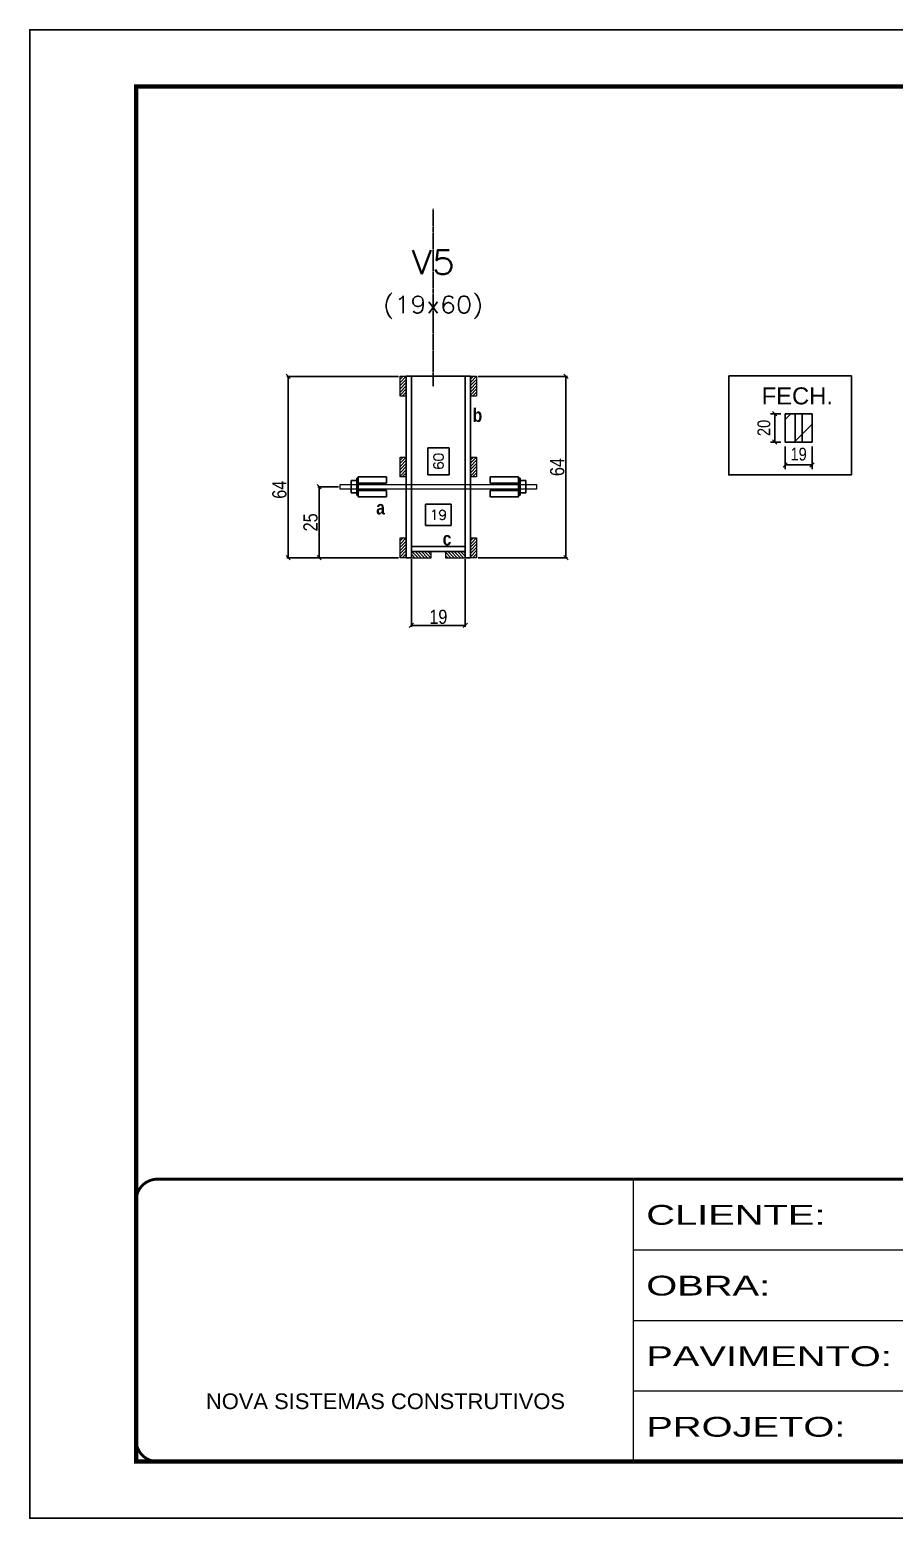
# Model space of a CAD drawing. Extents: x -10448 to -1189, y -11772 to 17235.
# Drawn here: x -10448 to -9839, y -286 to 764 of the extents above; entities that cross this region are included whole.
import ezdxf
from ezdxf.enums import TextEntityAlignment as Align

# ---------------------------------------------------------------- set-up
doc = ezdxf.new("R2010")
doc.units = 0
for name, pattern in [('CONTINUO', [0]), ('DASHED', [0.75, 0.5, -0.25]), ('HIDDEN', [0.375, 0.25, -0.125])]:
    doc.linetypes.add(name, pattern=pattern)
for name, color, linetype in [('1HACHURA MADEIRAS', 1, 'Continuous'), ('5', 5, 'Continuous'), ('COTA', 241, 'Continuous'), ('Cota Seção (2x)', 4, 'Continuous'), ('detalhes', 4, 'Continuous'), ('Painéis', 200, 'Continuous'), ('presilha', 1, 'Continuous'), ('Reaproveitamento', 251, 'Continuous'), ('SARR_2.2x7', 40, 'Continuous'), ('Texto de Titulo', 7, 'Continuous'), ('Texto Qtd Sarr', 242, 'Continuous')]:
    doc.layers.add(name, color=color, linetype=linetype)
for name, color, linetype, lineweight in [('CONCRETO', 251, 'Continuous', 25), ('Folhas', 255, 'Continuous', 9), ('Madeira', 126, 'Continuous', 18), ('SARRAFO DE PRESSAO', 251, 'DASHED', 9), ('SCO-___-LAJ', 2, 'Continuous', 0), ('Texto Seção', 7, 'Continuous', 15)]:
    doc.layers.add(name, color=color, linetype=linetype, lineweight=lineweight)
doc.layers.add('Laje_Perimetro', color=7, linetype='Continuous', plot=False)
doc.styles.add('ARIAL', font='arial.ttf')
doc.styles.add('COTA TECNICA 2X', font='techl___.ttf', dxfattribs={"height": 10})
doc.styles.add('COTA TECNICA-50', font='techl___.ttf', dxfattribs={"height": 9})
doc.styles.add('Romans', font='romans.shx')
doc.styles.get("Standard").update_dxf_attribs({"font": 'arial.ttf'})
doc.styles.add('TECNICA', font='techb___.ttf', dxfattribs={"height": 10})
doc.styles.add('Tecnologia', font='')
doc.styles.get('Tecnologia').set_extended_font_data('Forgotten Futurist')
doc.dimstyles.new('COTA PAINEL-50', dxfattribs={"dimtxt": 9, "dimasz": 3, "dimexe": 3, "dimexo": 3, "dimgap": 3, "dimtad": 1, "dimdec": 1, "dimzin": 12, "dimdsep": 46, "dimtxsty": 'COTA TECNICA-50', "dimblk1": 'OBLIQUE', "dimblk2": 'OBLIQUE', "dimsah": 1, "dimcen": 0.9, "dimclrd": 4, "dimclre": 4, "dimclrt": 240, "dimadec": 1, "dimazin": 3, "dimtfac": 1, "dimtdec": 1, "dimtmove": 0, "dimatfit": 3, "dimfxl": 1, "dimtolj": 1, "dimtzin": 12, "dimarcsym": 0})
doc.dimstyles.new('Cota Seção interna', dxfattribs={"dimtxt": 7, "dimasz": 6, "dimexe": 0.18, "dimexo": 2, "dimgap": -4, "dimtad": 3, "dimdec": 1, "dimlfac": 0.5, "dimzin": 12, "dimdsep": 46, "dimtxsty": 'Romans', "dimblk": 'ARCHTICK', "dimcen": 0.09, "dimse1": 1, "dimse2": 1, "dimsd1": 1, "dimsd2": 1, "dimclrd": 180, "dimclre": 5, "dimclrt": 1, "dimadec": 0, "dimazin": 3, "dimtfac": 1, "dimtdec": 1, "dimtofl": 0, "dimtmove": 0, "dimatfit": 3, "dimldrblk": 'ARCHTICK', "dimfxl": 1, "dimtolj": 1, "dimtzin": 0, "dimarcsym": 0})
doc.dimstyles.new('SECAO', dxfattribs={"dimscale": 0.333333, "dimtxt": 5, "dimasz": 9, "dimexe": 3, "dimexo": 3, "dimgap": 3, "dimtad": 1, "dimdec": 1, "dimlfac": 0.5, "dimzin": 12, "dimdsep": 46, "dimtxsty": 'COTA TECNICA 2X', "dimblk1": 'OBLIQUE', "dimblk2": 'OBLIQUE', "dimsah": 1, "dimcen": 0.9, "dimclrd": 4, "dimclre": 4, "dimclrt": 240, "dimadec": 1, "dimazin": 3, "dimtfac": 1, "dimtdec": 1, "dimtmove": 0, "dimatfit": 3, "dimfxl": 1, "dimtolj": 1, "dimtzin": 12, "dimarcsym": 0})

# ---------------------------------------------------------------- blocks, each defined once
blk = doc.blocks.new('9999999999')
at = {"color": 30, "linetype": 'CONTINUO'}
for p, q in [((98564.6, 34230.2), (98564.6, 34429.4)), ((98564.6, 34379.6), (99584, 34379.6)), ((98564.6, 34329.8), (99488, 34329.8)), ((99584, 34329.8), (99488, 34329.8)), ((99488, 34329.8), (99488, 34230.2)), ((98564.6, 34280), (99488, 34280))]:
    blk.add_line(p, q, dxfattribs=at)
at = {"color": 30, "linetype": 'CONTINUO', "const_width": 2}
blk.add_lwpolyline([(99584, 34230.2), (99584, 34414.4, 0.414214), (99569, 34429.4), (98229, 34429.4, 0.414214), (98214, 34414.4), (98214, 34245.2, 0.414214), (98229, 34230.2), (99584, 34230.2)], format="xyb", dxfattribs=at)
at = {"layer": 'Folhas'}
blk.add_lwpolyline([(98139, 34190.2), (99624, 34190.2), (99624, 35240.2), (98139, 35240.2)], close=True, dxfattribs=at)
at = {"layer": 'Folhas', "color": 30, "const_width": 3}
blk.add_lwpolyline([(98214, 34230.2), (99584, 34230.2), (99584, 35200.2), (98214, 35200.2)], close=True, dxfattribs=at)
at = {"color": 7, "linetype": 'Continuous', "ltscale": 5, "style": 'ARIAL'}
for s, height, p in [('STOG', 15.48, (98837.7, 34393.1)), ('NIK SUNSET', 15.48, (98837.7, 34343.3)), ('2°, 3° E PAVIMENTO TIPO', 15.483, (98837.7, 34293.5)), ('NOVA SISTEMAS CONSTRUTIVOS', 11.059, (98263.2, 34267.2)), ('LATERAL DE VIGA', 15.483, (98837.7, 34243.7))]:
    blk.add_text(s, height=height, dxfattribs=at).set_placement(p)
at = {"layer": 'Folhas', "color": 7, "style": 'Tecnologia', "width": 1.5}
for s, p in [('CLIENTE:', (98573.7, 34397.2)), ('OBRA:', (98573.7, 34347.3)), ('PAVIMENTO:', (98573.7, 34297.5)), ('PROJETO:', (98573.7, 34247.7))]:
    blk.add_text(s, height=14, dxfattribs=at).set_placement(p)
blk = doc.blocks.new('_Oblique')
at = {"color": 0, "linetype": 'ByBlock', "lineweight": -2}
blk.add_line((-0.5, -0.5), (0.5, 0.5), dxfattribs=at)
blk = doc.blocks.new('*D1008')
at = {"layer": 'COTA', "color": 4, "linetype": 'ByBlock', "lineweight": -2, "transparency": 16777216}
for p, q in [((-9915.6, 470.3), (-9915.6, 454.2)), ((-9896.6, 470.3), (-9896.6, 454.2)), ((-9896.6, 457.2), (-9915.6, 457.2))]:
    blk.add_line(p, q, dxfattribs=at)
at = {"layer": 'Defpoints', "color": 0, "linetype": 'ByBlock', "transparency": 16777216}
for p in [(-9915.6, 473.3), (-9896.6, 473.3), (-9915.6, 457.2)]:
    blk.add_point(p, dxfattribs=at)
at = {"layer": 'COTA', "color": 4, "linetype": 'ByBlock', "lineweight": -2, "transparency": 16777216, "xscale": 3, "yscale": 3, "zscale": 3, "rotation": 180}
blk.add_blockref('_Oblique', (-9915.6, 457.2), dxfattribs=at)
at = {"layer": 'COTA', "color": 4, "linetype": 'ByBlock', "lineweight": -2, "transparency": 16777216, "xscale": 3, "yscale": 3, "zscale": 3}
blk.add_blockref('_Oblique', (-9896.6, 457.2), dxfattribs=at)
at = {"layer": 'COTA', "color": 240, "linetype": 'ByBlock', "transparency": 16777216, "insert": (-9906.1, 464.8), "char_height": 9, "attachment_point": 5, "style": 'COTA TECNICA-50'}
blk.add_mtext('\\A1;19', dxfattribs=at)
blk = doc.blocks.new('*D1009')
at = {"layer": 'COTA', "color": 4, "linetype": 'ByBlock', "lineweight": -2, "transparency": 16777216}
for p, q in [((-9918.6, 493.3), (-9926, 493.3)), ((-9923, 473.3), (-9923, 493.3)), ((-9918.6, 473.3), (-9926, 473.3))]:
    blk.add_line(p, q, dxfattribs=at)
at = {"layer": 'Defpoints', "color": 0, "linetype": 'ByBlock', "transparency": 16777216}
for p in [(-9923, 493.3), (-9915.6, 493.3), (-9915.6, 473.3)]:
    blk.add_point(p, dxfattribs=at)
at = {"layer": 'COTA', "color": 4, "linetype": 'ByBlock', "lineweight": -2, "transparency": 16777216, "xscale": 3, "yscale": 3, "zscale": 3}
for p, rotation in [((-9923, 493.3), 90), ((-9923, 473.3), 270)]:
    blk.add_blockref('_Oblique', p, dxfattribs=dict(at, rotation=rotation))
at = {"layer": 'COTA', "color": 240, "linetype": 'ByBlock', "transparency": 16777216, "insert": (-9930.6, 483.3), "char_height": 9, "attachment_point": 5, "rotation": 90, "style": 'COTA TECNICA-50'}
blk.add_mtext('\\A1;20', dxfattribs=at)
blk = doc.blocks.new('titulo1')
at = {"layer": 'Defpoints', "color": 252, "linetype": 'HIDDEN', "ltscale": 2}
blk.add_line((0, 0), (0, 125), dxfattribs=at)
at = {"layer": 'Defpoints', "style": 'Romans', "oblique": 15}
blk.add_attdef('FOLHA', text='', height=10, dxfattribs=at).set_placement((0, 15.6), align=Align.MIDDLE_CENTER)
at = {"layer": 'Texto Qtd Sarr', "color": 3, "style": 'Romans', "oblique": 15}
for tag, height, p in [('TITULO', 17, (0, 71.4)), ('SEÇÃO', 12, (0, 41.5))]:
    blk.add_attdef(tag, text='', height=height, dxfattribs=at).set_placement(p, align=Align.MIDDLE_CENTER)
blk = doc.blocks.new('*D998')
at = {"layer": 'COTA', "color": 4, "lineweight": -2, "transparency": 16777216}
for p, q in [((-10179.2, 390.7), (-10179.2, 343)), ((-10141.2, 390.7), (-10141.2, 343)), ((-10179.2, 344), (-10141.2, 344))]:
    blk.add_line(p, q, dxfattribs=at)
at = {"layer": 'Defpoints', "color": 0, "transparency": 16777216}
for p in [(-10179.2, 391.7), (-10141.2, 391.7), (-10141.2, 344)]:
    blk.add_point(p, dxfattribs=at)
at = {"layer": 'COTA', "color": 4, "lineweight": -2, "transparency": 16777216, "xscale": 3, "yscale": 3, "zscale": 3, "rotation": 180}
blk.add_blockref('_Oblique', (-10179.2, 344), dxfattribs=at)
at = {"layer": 'COTA', "color": 4, "lineweight": -2, "transparency": 16777216, "xscale": 3, "yscale": 3, "zscale": 3}
blk.add_blockref('_Oblique', (-10141.2, 344), dxfattribs=at)
at = {"layer": 'COTA', "color": 240, "transparency": 16777216, "insert": (-10160.2, 350), "char_height": 10, "attachment_point": 5, "style": 'COTA TECNICA 2X'}
blk.add_mtext('\\A1;19', dxfattribs=at)
blk = doc.blocks.new('*D999')
at = {"layer": 'COTA', "color": 4, "lineweight": -2, "transparency": 16777216}
for p, q in [((-10132.2, 519.7), (-10069.2, 519.7)), ((-10070.2, 519.7), (-10070.2, 391.7)), ((-10132.2, 391.7), (-10069.2, 391.7))]:
    blk.add_line(p, q, dxfattribs=at)
at = {"layer": 'Defpoints', "color": 0, "transparency": 16777216}
for p in [(-10133.2, 519.7, 0), (-10133.2, 391.7, 0), (-10070.2, 391.7)]:
    blk.add_point(p, dxfattribs=at)
at = {"layer": 'COTA', "color": 4, "lineweight": -2, "transparency": 16777216, "xscale": 3, "yscale": 3, "zscale": 3}
for p, rotation in [((-10070.2, 519.7), 90), ((-10070.2, 391.7), 270)]:
    blk.add_blockref('_Oblique', p, dxfattribs=dict(at, rotation=rotation))
at = {"layer": 'COTA', "color": 240, "transparency": 16777216, "insert": (-10076.3, 455.7), "char_height": 10, "attachment_point": 5, "rotation": 90, "style": 'COTA TECNICA 2X'}
blk.add_mtext('\\A1;64', dxfattribs=at)
blk = doc.blocks.new('*D1000')
at = {"layer": 'COTA', "color": 4, "lineweight": -2, "transparency": 16777216}
for p, q in [((-10188.2, 519.7), (-10267.1, 519.7)), ((-10266.1, 519.7), (-10266.1, 391.7)), ((-10188.2, 391.7), (-10267.1, 391.7))]:
    blk.add_line(p, q, dxfattribs=at)
at = {"layer": 'Defpoints', "color": 0, "transparency": 16777216}
for p in [(-10187.2, 519.7), (-10266.1, 391.7), (-10187.2, 391.7, 0)]:
    blk.add_point(p, dxfattribs=at)
at = {"layer": 'COTA', "color": 4, "lineweight": -2, "transparency": 16777216, "xscale": 3, "yscale": 3, "zscale": 3}
for p, rotation in [((-10266.1, 519.7), 90), ((-10266.1, 391.7), 270)]:
    blk.add_blockref('_Oblique', p, dxfattribs=dict(at, rotation=rotation))
at = {"layer": 'COTA', "color": 240, "transparency": 16777216, "insert": (-10272.2, 439.7), "char_height": 10, "attachment_point": 5, "rotation": 90, "style": 'COTA TECNICA 2X'}
blk.add_mtext('\\A1;64', dxfattribs=at)
blk = doc.blocks.new('*D1001')
at = {"layer": 'COTA', "color": 4, "lineweight": -2, "transparency": 16777216}
for p, q in [((-10230.5, 441.8), (-10245.2, 441.8)), ((-10244.2, 441.8), (-10244.2, 391.7)), ((-10230.5, 391.7), (-10245.2, 391.7))]:
    blk.add_line(p, q, dxfattribs=at)
at = {"layer": 'Defpoints', "color": 0, "transparency": 16777216}
for p in [(-10229.5, 441.8), (-10244.2, 391.7), (-10229.5, 391.7)]:
    blk.add_point(p, dxfattribs=at)
at = {"layer": 'COTA', "color": 4, "lineweight": -2, "transparency": 16777216, "xscale": 3, "yscale": 3, "zscale": 3}
for p, rotation in [((-10244.2, 441.8), 90), ((-10244.2, 391.7), 270)]:
    blk.add_blockref('_Oblique', p, dxfattribs=dict(at, rotation=rotation))
at = {"layer": 'COTA', "color": 240, "transparency": 16777216, "insert": (-10250.3, 416.7), "char_height": 10, "attachment_point": 5, "rotation": 90, "style": 'COTA TECNICA 2X'}
blk.add_mtext('\\A1;25', dxfattribs=at)
blk = doc.blocks.new('*D2065')
at = {"layer": 'Cota Seção (2x)', "color": 180, "lineweight": -2, "transparency": 16777216}
for p, q in [((-10152.5, 469.2), (-10167.5, 469.2)), ((-10167.5, 469.2), (-10167.5, 450.2)), ((-10152.5, 450.2), (-10152.5, 469.2)), ((-10167.5, 450.2), (-10152.5, 450.2))]:
    blk.add_line(p, q, dxfattribs=at)
at = {"layer": 'Defpoints', "color": 0, "transparency": 16777216}
for p in [(-10141.2, 519.7, 0), (-10148.5, 399.7), (-10141.2, 399.7, 0)]:
    blk.add_point(p, dxfattribs=at)
at = {"layer": 'Cota Seção (2x)', "color": 1, "transparency": 16777216, "insert": (-10160, 459.7), "char_height": 7, "attachment_point": 5, "rotation": 90, "style": 'Romans'}
blk.add_mtext('\\A1;60', dxfattribs=at)
blk = doc.blocks.new('_ArchTick')
at = {"color": 0, "linetype": 'ByBlock', "const_width": 0.15}
blk.add_lwpolyline([(-0.5, -0.5), (0.5, 0.5)], dxfattribs=at)
blk = doc.blocks.new('*D2052')
at = {"layer": 'Cota Seção (2x)', "color": 180, "lineweight": -2, "transparency": 16777216}
for p, q in [((-10151.2, 429.5), (-10169.2, 429.5)), ((-10169.2, 429.5), (-10169.2, 414.5)), ((-10151.2, 414.5), (-10151.2, 429.5)), ((-10169.2, 414.5), (-10151.2, 414.5))]:
    blk.add_line(p, q, dxfattribs=at)
at = {"layer": 'Defpoints', "color": 0, "transparency": 16777216}
for p in [(-10141.2, 410.5), (-10179.2, 399.7, 0), (-10141.2, 399.7, 0)]:
    blk.add_point(p, dxfattribs=at)
at = {"layer": 'Cota Seção (2x)', "color": 1, "transparency": 16777216, "insert": (-10160.2, 422), "char_height": 7, "attachment_point": 5, "style": 'Romans'}
blk.add_mtext('\\A1;19', dxfattribs=at)

msp = doc.modelspace()

# ---------------------------------------------------------------- hatches: boundary and pattern name
at = {"layer": 'Madeira'}
h = msp.add_hatch(dxfattribs=at)
h.set_pattern_fill('ANSI31', color=256, scale=0.5)
h.set_pattern_definition([(45, (-133699.324, -33364.8703), (-1.122532015, 1.122532015), [])])
h.paths.add_polyline_path([(-10182.75, 519.72), (-10187.15, 519.72), (-10187.15, 505.72), (-10182.75, 505.72)])
h = msp.add_hatch(dxfattribs=at)
h.set_pattern_fill('ANSI31', color=256, scale=0.5)
h.set_pattern_definition([(45, (-133649.724, -33364.8703), (-1.122532015, 1.122532015), [])])
h.paths.add_polyline_path([(-10133.15, 519.72), (-10137.55, 519.72), (-10137.55, 505.72), (-10133.15, 505.72)])
h = msp.add_hatch(dxfattribs=at)
h.set_pattern_fill('ANSI31', color=256, scale=0.5)
h.set_pattern_definition([(45, (-133699.324, -33421.8703), (-1.122532015, 1.122532015), [])])
h.paths.add_polyline_path([(-10182.75, 462.72), (-10187.15, 462.72), (-10187.15, 448.72), (-10182.75, 448.72)])
h = msp.add_hatch(dxfattribs=at)
h.set_pattern_fill('ANSI31', color=256, scale=0.5)
h.set_pattern_definition([(45, (-133649.724, -33421.8703), (-1.122532015, 1.122532015), [])])
h.paths.add_polyline_path([(-10133.15, 462.72), (-10137.55, 462.72), (-10137.55, 448.72), (-10133.15, 448.72)])
h = msp.add_hatch(dxfattribs=at)
h.set_pattern_fill('ANSI31', color=256, scale=0.5)
h.set_pattern_definition([(45, (-133699.324, -33478.8703), (-1.122532015, 1.122532015), [])])
h.paths.add_polyline_path([(-10182.75, 405.72), (-10187.15, 405.72), (-10187.15, 391.72), (-10182.75, 391.72)])
h = msp.add_hatch(dxfattribs=at)
h.set_pattern_fill('ANSI31', color=256, scale=0.5)
h.set_pattern_definition([(45, (-133649.724, -33478.8703), (-1.122532015, 1.122532015), [])])
h.paths.add_polyline_path([(-10133.15, 405.72), (-10137.55, 405.72), (-10137.55, 391.72), (-10133.15, 391.72)])
h = msp.add_hatch(dxfattribs=at)
h.set_pattern_fill('ANSI31', color=256, scale=0.5, angle=90)
h.set_pattern_definition([(135, (23739.4378, -123120.4479), (-1.122532015, -1.122532015), [])])
h.paths.add_polyline_path([(-10179.15, 396.12), (-10179.15, 391.72), (-10165.15, 391.72), (-10165.15, 396.12)])
h = msp.add_hatch(dxfattribs=at)
h.set_pattern_fill('ANSI31', color=256, scale=0.5, angle=90)
h.set_pattern_definition([(135, (23715.4378, -123120.4479), (-1.122532015, -1.122532015), [])])
h.paths.add_polyline_path([(-10155.15, 396.12), (-10155.15, 391.72), (-10141.15, 391.72), (-10141.15, 396.12)])
at = {"layer": 'Reaproveitamento', "linetype": 'ByBlock'}
h = msp.add_hatch(dxfattribs=at)
h.set_pattern_fill('ANSI31', color=256, scale=5)
h.set_pattern_definition([(45, (-141866.051, -23046.952), (-11.2253202, 11.2253202), [])])
h.paths.add_polyline_path([(-9915.61, 473.32), (-9896.61, 473.32), (-9896.61, 493.32), (-9915.61, 493.32)])

# ---------------------------------------------------------------- linework, layer by layer
at = {"linetype": 'ByBlock'}
msp.add_lwpolyline([(-9955.33, 520), (-9868.83, 520), (-9868.83, 450.21), (-9955.33, 450.21)], close=True, dxfattribs=at)
at = {"layer": '1HACHURA MADEIRAS', "elevation": 0}
for points in [[(-10196.75, 448.78), (-10216.75, 448.78), (-10216.75, 444.38), (-10196.75, 444.38)], [(-10103.55, 448.78), (-10123.55, 448.78), (-10123.55, 444.38), (-10103.55, 444.38)], [(-10196.75, 439.18), (-10216.75, 439.18), (-10216.75, 434.78), (-10196.75, 434.78)], [(-10103.55, 439.18), (-10123.55, 439.18), (-10123.55, 434.78), (-10103.55, 434.78)]]:
    msp.add_lwpolyline(points, close=True, dxfattribs=at)
at = {"layer": 'CONCRETO', "linetype": 'Continuous'}
msp.add_line((-10179.15, 519.72, 0), (-10141.15, 519.72), dxfattribs=at)
at = {"layer": 'Laje_Perimetro'}
msp.add_lwpolyline([(-8963.28, 764.18), (-10448.28, 764.18), (-10448.28, -285.82), (-8963.28, -285.82)], close=True, dxfattribs=at)
at = {"layer": 'Madeira', "elevation": 0}
for points in [[(-10182.75, 519.72), (-10182.75, 505.72), (-10187.15, 505.72), (-10187.15, 519.72)], [(-10133.15, 519.72), (-10133.15, 505.72), (-10137.55, 505.72), (-10137.55, 519.72)], [(-10182.75, 462.72), (-10182.75, 448.72), (-10187.15, 448.72), (-10187.15, 462.72)], [(-10133.15, 462.72), (-10133.15, 448.72), (-10137.55, 448.72), (-10137.55, 462.72)], [(-10182.75, 405.72), (-10182.75, 391.72), (-10187.15, 391.72), (-10187.15, 405.72)], [(-10133.15, 405.72), (-10133.15, 391.72), (-10137.55, 391.72), (-10137.55, 405.72)], [(-10165.15, 396.12), (-10179.15, 396.12), (-10179.15, 391.72), (-10165.15, 391.72)], [(-10141.15, 396.12), (-10155.15, 396.12), (-10155.15, 391.72), (-10141.15, 391.72)]]:
    msp.add_lwpolyline(points, close=True, dxfattribs=at)
at = {"layer": 'Painéis', "linetype": 'ByBlock'}
for p, q in [((-9915.61, 493.32), (-9915.61, 473.32)), ((-9896.61, 493.32), (-9915.61, 493.32)), ((-9896.61, 473.32), (-9896.61, 493.32)), ((-9915.61, 473.32), (-9896.61, 473.32))]:
    msp.add_line(p, q, dxfattribs=at)
at = {"layer": 'Painéis', "linetype": 'Continuous', "elevation": 0}
for points in [[(-10182.75, 391.72), (-10182.75, 519.72), (-10179.15, 519.72), (-10179.15, 391.72)], [(-10137.55, 391.72), (-10137.55, 519.72), (-10141.15, 519.72), (-10141.15, 391.72)], [(-10179.15, 399.72), (-10141.15, 399.72), (-10141.15, 396.12), (-10179.15, 396.12)]]:
    msp.add_lwpolyline(points, close=True, dxfattribs=at)
at = {"layer": 'presilha'}
for p, q in [((-10221.75, 446.3, 0), (-10217.75, 446.3, 0)), ((-10221.75, 446.3, 0), (-10221.75, 437.63, 0)), ((-10217.75, 447.97, 0), (-10216.75, 447.97, 0)), ((-10217.75, 435.97, 0), (-10217.75, 447.97, 0)), ((-10217.75, 446.3, 0), (-10217.75, 437.63, 0)), ((-10216.75, 447.97, 0), (-10216.75, 435.97, 0)), ((-10102.55, 447.78, 0), (-10103.55, 447.78, 0)), ((-10103.55, 447.78, 0), (-10103.55, 435.78, 0)), ((-10102.55, 435.78, 0), (-10102.55, 447.78, 0)), ((-10098.55, 446.11, 0), (-10102.55, 446.11, 0)), ((-10102.55, 446.11, 0), (-10102.55, 437.44, 0)), ((-10098.55, 446.11, 0), (-10098.55, 437.44, 0)), ((-10217.75, 437.63, 0), (-10221.75, 437.63, 0)), ((-10216.75, 435.97, 0), (-10217.75, 435.97, 0)), ((-10103.55, 435.78, 0), (-10102.55, 435.78, 0)), ((-10102.55, 437.44, 0), (-10098.55, 437.44, 0))]:
    msp.add_line(p, q, dxfattribs=at)
at = {"layer": 'SARR_2.2x7', "linetype": 'Continuous'}
for p, q in [((-9908.61, 493.32), (-9908.61, 473.32)), ((-9903.61, 473.32), (-9903.61, 493.32))]:
    msp.add_line(p, q, dxfattribs=at)
at = {"layer": 'SCO-___-LAJ', "color": 1, "elevation": 0}
msp.add_lwpolyline([(-10229.46, 443.37), (-10090.85, 443.37), (-10090.85, 440.17), (-10229.46, 440.17)], close=True, dxfattribs=at)

# ---------------------------------------------------------------- block references
at = {"layer": 'SARRAFO DE PRESSAO', "color": 6, "linetype": 'ByBlock'}
msp.add_blockref('9999999999', (-108587.26, -34476.03), dxfattribs=at)
at = {"layer": 'Texto Seção'}
ref = msp.add_blockref('titulo1', (-10163.82, 512.78), dxfattribs=at)
ref.add_attrib('TITULO', 'V5', dxfattribs={"layer": 'Texto de Titulo', "color": 7, "height": 17, "style": 'Romans', "width": 1.1}).set_placement((-10163.82, 600.28), align=Align.MIDDLE_CENTER)
ref.add_attrib('SEÇÃO', '(19x60)', dxfattribs={"layer": 'Texto de Titulo', "color": 7, "height": 12, "style": 'Romans', "width": 1.1}).set_placement((-10163.82, 570.28), align=Align.MIDDLE_CENTER)

# ---------------------------------------------------------------- texts
at = {"layer": '5', "color": 7, "linetype": 'Continuous'}
msp.add_text('FECH.', height=12, rotation=359.99996, dxfattribs=at).set_placement((-9932.19, 499.91))
at = {"layer": 'detalhes', "style": 'TECNICA'}
for s, p in [('b', (-10135.98, 487.5)), ('a', (-10203.98, 422.27)), ('c', (-10157.11, 400.38))]:
    msp.add_text(s, height=9.6, dxfattribs=at).set_placement(p)

# ---------------------------------------------------------------- dimensions: what is measured, and where the dimension line sits
at = {"layer": 'COTA'}
dim = msp.add_linear_dim(base=(-10266.06, 391.72), p1=(-10187.15, 519.72), p2=(-10187.15, 391.72, 0), angle=90, dimstyle='SECAO', dxfattribs=at)
dim.commit()
dim.dimension.update_dxf_attribs({"geometry": '*D1000', "text_midpoint": (-10266.06, 439.72), "dimtype": 160})
for base, p1, p2, picture, middle in [((-10070.22, 391.72), (-10133.15, 519.72, 0), (-10133.15, 391.72, 0), '*D999', (-10076.33, 455.72)), ((-10244.16, 391.72, 0), (-10229.46, 441.77), (-10229.46, 391.72, 0), '*D1001', (-10250.27, 416.74, 0))]:
    dim = msp.add_linear_dim(base=base, p1=p1, p2=p2, angle=90, dimstyle='SECAO', dxfattribs=at)
    dim.commit()
    dim.dimension.update_dxf_attribs({"geometry": picture, "text_midpoint": middle})
at = {"layer": 'COTA', "linetype": 'ByBlock'}
dim = msp.add_linear_dim(base=(-9923.04, 493.32), p1=(-9915.61, 473.32), p2=(-9915.61, 493.32), angle=90, dimstyle='COTA PAINEL-50', dxfattribs=at)
dim.commit()
dim.dimension.update_dxf_attribs({"geometry": '*D1009', "text_midpoint": (-9930.63, 483.32)})
dim = msp.add_linear_dim(base=(-9915.61, 457.25), p1=(-9896.61, 473.32), p2=(-9915.61, 473.32), dimstyle='COTA PAINEL-50', dxfattribs=at)
dim.commit()
dim.dimension.update_dxf_attribs({"geometry": '*D1008', "text_midpoint": (-9906.11, 464.83)})
at = {"layer": 'COTA'}
dim = msp.add_linear_dim(base=(-10141.15, 343.96), p1=(-10179.15, 391.72), p2=(-10141.15, 391.72), dimstyle='SECAO', dxfattribs=at)
dim.commit()
dim.dimension.update_dxf_attribs({"geometry": '*D998', "text_midpoint": (-10160.15, 343.96), "dimtype": 160})
at = {"layer": 'Cota Seção (2x)'}
dim = msp.add_linear_dim(base=(-10148.48, 399.72), p1=(-10141.15, 519.72, 0), p2=(-10141.15, 399.72, 0), angle=90, dimstyle='Cota Seção interna', dxfattribs=at)
dim.commit()
dim.dimension.update_dxf_attribs({"geometry": '*D2065', "text_midpoint": (-10159.98, 459.72)})
dim = msp.add_linear_dim(base=(-10141.15, 410.48), p1=(-10179.15, 399.72, 0), p2=(-10141.15, 399.72, 0), dimstyle='Cota Seção interna', dxfattribs=at)
dim.commit()
dim.dimension.update_dxf_attribs({"geometry": '*D2052', "text_midpoint": (-10160.15, 421.98)})

doc.saveas('drawing.dxf')
